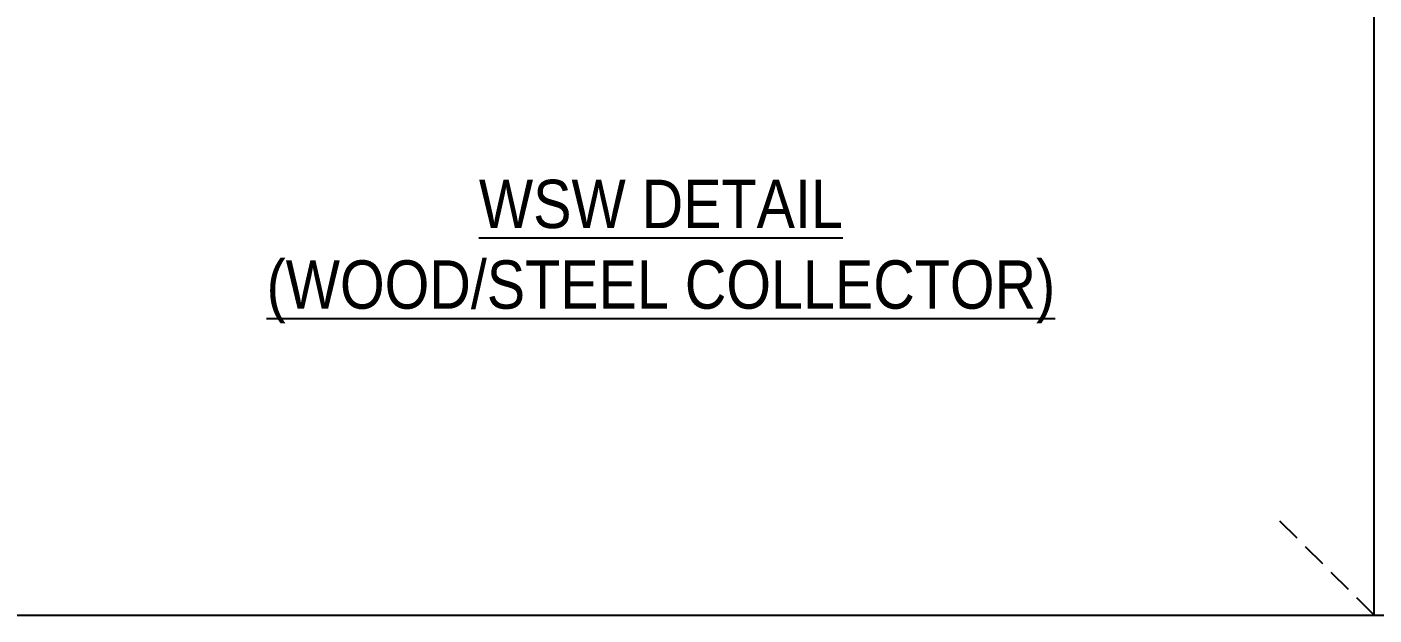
# Model space of a CAD drawing. Header units: inches. Extents: x -2661 to 42767, y -1222 to 9099.
# Drawn here: x 693.9 to 777.4, y 2671.5 to 2708 of the extents above; entities that cross this region are included whole.
import ezdxf

# ---------------------------------------------------------------- set-up
doc = ezdxf.new("R2010")
doc.units = ezdxf.units.IN
doc.header["$LTSCALE"] = 12
doc.header["$MEASUREMENT"] = 0
doc.linetypes.add('HIDDEN2', pattern=[0.1875, 0.125, -0.0625])
doc.layers.get('0').update_dxf_attribs({"linetype": 'CONTINUOUS'})
doc.layers.add('S-ANNO-GRID-NONPLOT', color=251, linetype='CONTINUOUS', plot=False)
doc.layers.add('S-ANNO-NOTE', color=4, linetype='CONTINUOUS')
doc.styles.add('Arial', font='arial.ttf', dxfattribs={"width": 0.85})

# ---------------------------------------------------------------- blocks, each defined once
blk = doc.blocks.new('Se_24x36_STARTERS_GRID')
for p, q in [((-93.209, -92), (-93.209, 276)), ((-186.418, -92), (-93.209, -92)), ((-93.209, -92), (0, -92))]:
    blk.add_line(p, q)
at = {"linetype": 'HIDDEN2'}
blk.add_line((-93.209, -92), (-99.209, -86), dxfattribs=at)

msp = doc.modelspace()

# ---------------------------------------------------------------- block references
at = {"layer": 'S-ANNO-GRID-NONPLOT'}
msp.add_blockref('Se_24x36_STARTERS_GRID', (870.57281, 2763.54657), dxfattribs=at)

# ---------------------------------------------------------------- texts
at = {"layer": 'S-ANNO-NOTE', "color": 191, "insert": (733.16024, 2694.10217), "char_height": 3, "width": 80.1960743, "attachment_point": 5, "style": 'Arial'}
msp.add_mtext('{\\LWSW DETAIL \\P(WOOD/STEEL COLLECTOR)}', dxfattribs=at)

doc.saveas('drawing.dxf')
